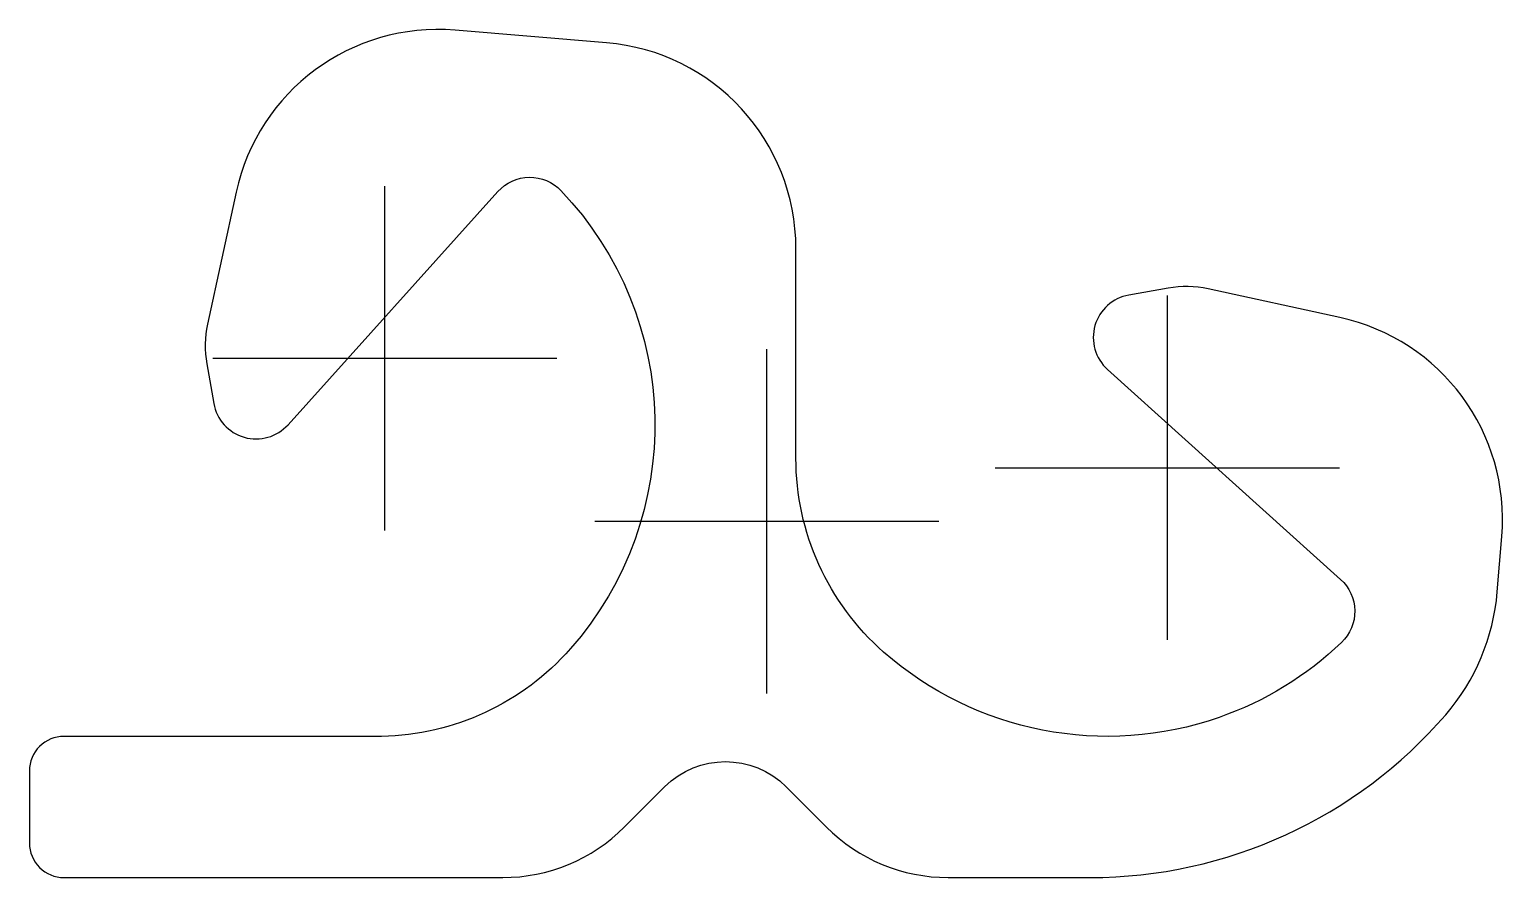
# Model space of a CAD drawing. Header units: millimetres. Extents: x -42.9 to 42.8, y -20.7 to 28.6.
import ezdxf

# ---------------------------------------------------------------- set-up
doc = ezdxf.new("R2010")
doc.units = ezdxf.units.MM
doc.header["$LTSCALE"] = 0.2

msp = doc.modelspace()

# ---------------------------------------------------------------- linework, layer by layer
at = {"flags": 128}
msp.add_lwpolyline([(-5.944, -15.426, -0.414213), (1.127, -15.426), (3.465, -17.764, 0.198912), (10.536, -20.693), (18.796, -20.693, 0.217986), (39.459, -11.235, 0.158656), (42.455, -4.101), (42.723, -0.879, 0.376331), (33.312, 11.841), (25.648, 13.506, 0.097463), (23.331, 13.552), (21.041, 13.148, 0.624821), (19.802, 8.828), (33.35, -3.37, -0.436373), (33.404, -7.035, -0.107066), (26.29, -11.391, -0.270568), (6.791, -7.592, -0.21573), (1.692, 3.676), (1.692, 15.845, 0.390135), (-9.315, 27.804), (-18.122, 28.536, 0.376331), (-30.843, 19.125), (-32.508, 11.461, 0.097463), (-32.553, 9.144), (-32.149, 6.854, 0.624821), (-27.829, 5.616), (-15.631, 19.163, -0.436373), (-11.966, 19.217, -0.388899), (-11.41, -7.396, -0.210696), (-22.389, -12.492), (-37.777, -12.492), (-40.858, -12.492, 0.414214), (-42.858, -14.492), (-42.858, -18.693, 0.414214), (-40.858, -20.693), (-15.353, -20.693, 0.198912), (-8.282, -17.764)], format="xyb", close=True, dxfattribs=at)
at = {"layer": 'DEFPOINTS'}
for p, q in [((-22.197, -0.532), (-22.197, 19.468)), ((23.281, -6.887), (23.281, 13.113)), ((-12.197, 9.468), (-32.197, 9.468)), ((13.281, 3.113), (33.281, 3.113))]:
    msp.add_line(p, q, dxfattribs=at)
at = {"layer": 'DEFPOINTS', "ltscale": 10}
for p, q in [((0, -10), (0, 10)), ((10, 0), (-10, 0))]:
    msp.add_line(p, q, dxfattribs=at)

doc.saveas('drawing.dxf')
